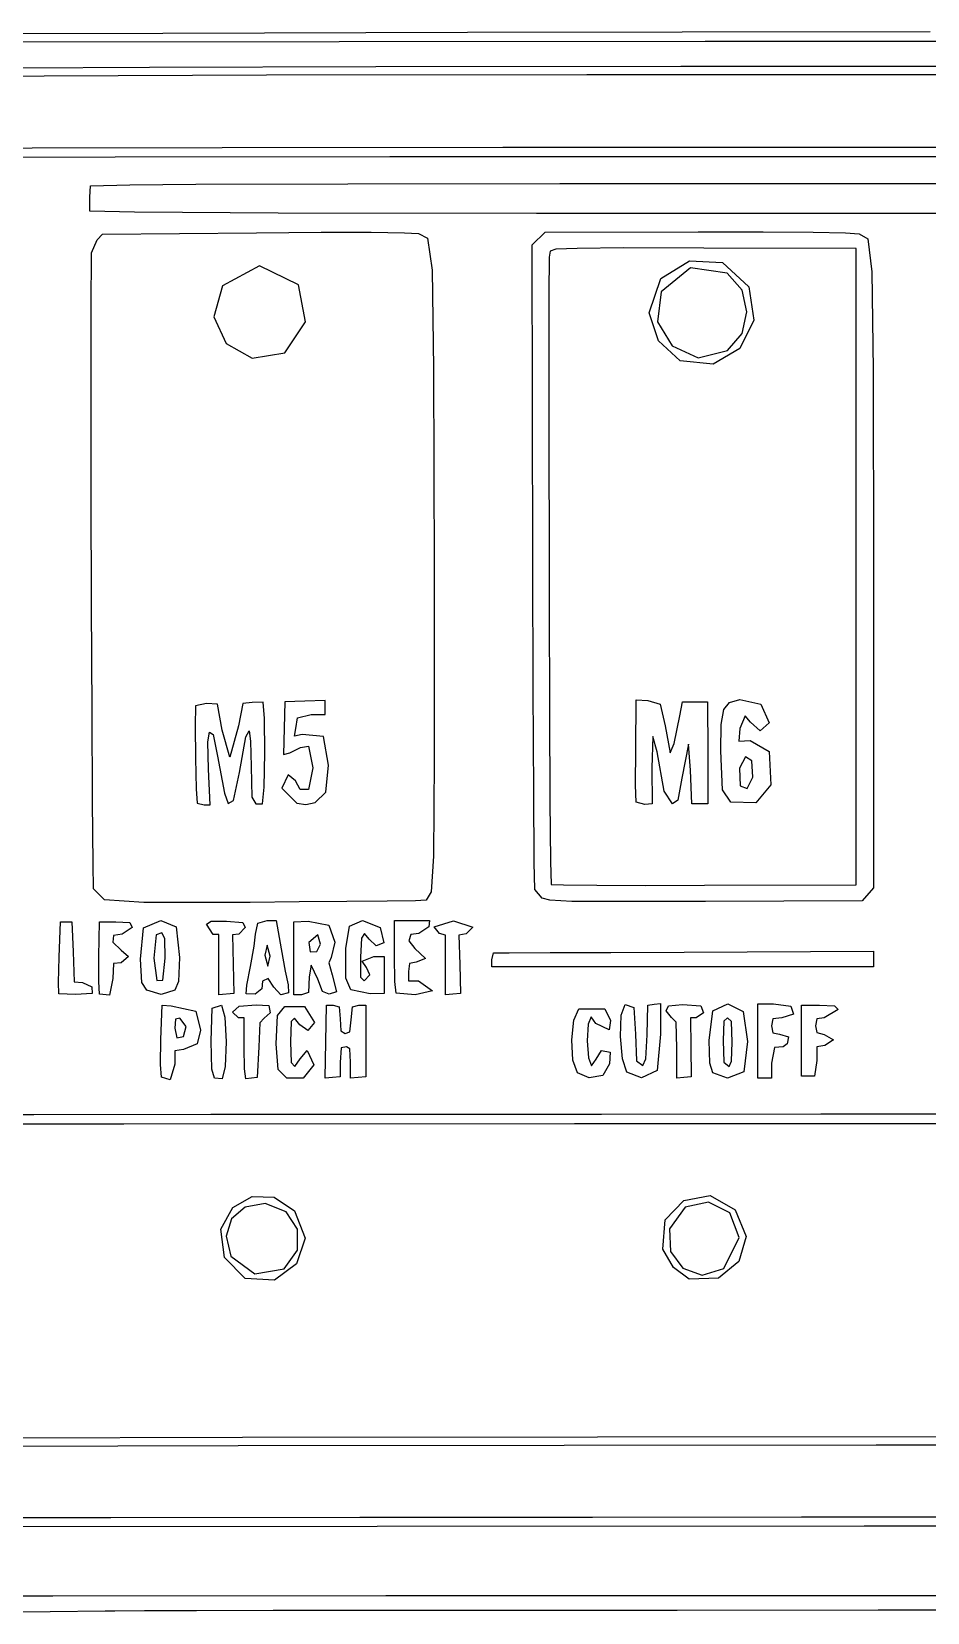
# Model space of a CAD drawing. Extents: x 0 to 142, y 0 to 84.
# Drawn here: x 38.43 to 54.83, y 0.02 to 28.93 of the extents above; entities that cross this region are included whole.
import ezdxf

# ---------------------------------------------------------------- set-up
doc = ezdxf.new("R2010")
doc.units = 0
doc.layers.get('0').update_dxf_attribs({"linetype": 'CONTINUOUS'})

msp = doc.modelspace()

# ---------------------------------------------------------------- linework, layer by layer
at = {"color": 0}
for p, q in [((40.834, 28.9057), (46.4069, 28.9209)), ((46.4069, 28.9209), (50.3382, 28.9292)), ((50.3382, 28.9292), (54.8778, 28.9333)), ((34.2539, 28.8933), (40.834, 28.9057)), ((44.0588, 28.7486), (38.2736, 28.7376)), ((50.7587, 28.7555), (44.0588, 28.7486)), ((57.6047, 28.7541), (50.7587, 28.7555)), ((38.6609, 28.1189), (34.8341, 28.1023)), ((38.1522, 28.2718), (40.5888, 28.2856)), ((42.733, 28.134), (38.6609, 28.1189)), ((40.5888, 28.2856), (44.7283, 28.2952)), ((48.5951, 28.1423), (42.733, 28.134)), ((44.7283, 28.2952), (50.3135, 28.3022)), ((55.4648, 28.1451), (48.5951, 28.1423)), ((50.3135, 28.3022), (57.0893, 28.3049)), ((36.5647, 26.7932), (38.4433, 26.8042)), ((39.9591, 26.6361), (36.5979, 26.6306)), ((38.4433, 26.8042), (41.9199, 26.8125)), ((44.9873, 26.6402), (39.9591, 26.6361)), ((41.9199, 26.8125), (47.0574, 26.818)), ((51.4022, 26.643), (44.9873, 26.6402)), ((47.0574, 26.818), (53.9115, 26.8194)), ((58.9276, 26.6444), (51.4022, 26.643)), ((53.9115, 26.8194), (62.5436, 26.8194)), ((39.4945, 25.9044), (39.5069, 26.1111)), ((39.5069, 26.1111), (40.2262, 26.1331)), ((40.2262, 26.1331), (41.439, 26.1414)), ((41.439, 26.1414), (44.2186, 26.1469)), ((44.2186, 26.1469), (48.1005, 26.1524)), ((48.1005, 26.1524), (52.615, 26.1552)), ((52.615, 26.1552), (57.2975, 26.1552)), ((39.4988, 25.6508), (39.4945, 25.9044)), ((40.3172, 25.6301), (39.4988, 25.6508)), ((42.9451, 25.615), (40.3172, 25.6301)), ((47.6691, 25.6067), (42.9451, 25.615)), ((54.773, 25.6039), (47.6691, 25.6067)), ((70.0292, 25.6053), (54.773, 25.6039)), ((39.6296, 25.1216), (39.7302, 25.2305)), ((39.7302, 25.2305), (42.5468, 25.2553)), ((42.5468, 25.2553), (43.7335, 25.2636)), ((43.7335, 25.2636), (44.6486, 25.2636)), ((44.6486, 25.2636), (45.2547, 25.2553)), ((45.2547, 25.2553), (45.5112, 25.2402)), ((45.5112, 25.2402), (45.6791, 25.1575)), ((47.5933, 25.0307), (47.8275, 25.265)), ((47.8275, 25.265), (50.6307, 25.2705)), ((50.6307, 25.2705), (51.8223, 25.2705)), ((51.8223, 25.2705), (52.7322, 25.265)), ((52.7322, 25.265), (53.3259, 25.2525)), ((53.3259, 25.2525), (53.5767, 25.2347)), ((53.5767, 25.2347), (53.7326, 25.1423)), ((39.5206, 23.8883), (39.5263, 24.8846)), ((39.5263, 24.8846), (39.6296, 25.1216)), ((45.6791, 25.1575), (45.762, 24.5677)), ((47.607, 19.1782), (47.5933, 25.0307)), ((47.9213, 24.9163), (47.9048, 24.8074)), ((48.0247, 24.9508), (47.9213, 24.9163)), ((48.4159, 24.9687), (48.0247, 24.9508)), ((49.2622, 24.9756), (48.4159, 24.9687)), ((50.7326, 24.9742), (49.2622, 24.9756)), ((53.5189, 24.9687), (50.7326, 24.9742)), ((53.5189, 19.1478), (53.5189, 24.9687)), ((53.7326, 25.1423), (53.8095, 24.5387)), ((42.605, 24.6462), (41.9255, 24.2824)), ((43.313, 24.2989), (42.605, 24.6462)), ((47.9048, 24.8074), (47.8977, 24.1432)), ((49.9498, 24.4161), (50.4694, 24.7427)), ((50.4885, 24.609), (49.9526, 24.1749)), ((50.4694, 24.7427), (51.0755, 24.7096)), ((51.1609, 24.5126), (50.4885, 24.609)), ((51.0755, 24.7096), (51.5553, 24.2617)), ((43.4439, 23.6251), (43.313, 24.2989)), ((45.762, 24.5677), (45.7895, 22.7776)), ((49.7321, 23.7863), (49.9498, 24.4161)), ((51.4325, 24.2025), (51.1609, 24.5126)), ((53.8095, 24.5387), (53.8346, 22.7459)), ((41.9255, 24.2824), (41.7671, 23.7161)), ((47.8977, 24.1432), (47.8977, 22.2595)), ((49.9526, 24.1749), (49.8849, 23.6251)), ((51.5235, 23.8056), (51.4325, 24.2025)), ((51.5553, 24.2617), (51.6516, 23.6527)), ((39.5206, 22.3421), (39.5206, 23.8883)), ((41.7671, 23.7161), (41.9915, 23.2268)), ((49.9015, 23.2751), (49.7321, 23.7863)), ((51.4354, 23.4087), (51.5235, 23.8056)), ((43.0636, 23.0587), (43.4439, 23.6251)), ((49.8849, 23.6251), (50.1565, 23.1827)), ((51.6516, 23.6527), (51.3941, 23.1386)), ((41.9915, 23.2268), (42.4684, 22.9609)), ((50.2998, 22.9099), (49.9015, 23.2751)), ((50.1565, 23.1827), (50.6278, 22.9664)), ((51.3941, 23.1386), (50.9034, 22.8479)), ((51.1665, 23.0987), (51.4354, 23.4087)), ((42.4684, 22.9609), (43.0636, 23.0587)), ((50.9034, 22.8479), (50.2998, 22.9099)), ((50.6278, 22.9664), (51.1665, 23.0987)), ((45.7895, 22.7776), (45.7962, 19.0927)), ((53.8346, 22.7459), (53.8371, 19.0872)), ((39.5235, 20.457), (39.5206, 22.3421)), ((47.8977, 22.2595), (47.9033, 18.4864)), ((39.5291, 18.4409), (39.5235, 20.457)), ((45.7962, 19.0927), (45.7976, 15.6077)), ((47.6127, 16.9003), (47.607, 19.1782)), ((53.5189, 13.327), (53.5189, 19.1478)), ((53.8371, 19.0872), (53.8371, 13.2678)), ((39.5372, 16.5048), (39.5291, 18.4409)), ((47.9033, 18.4864), (47.9076, 16.4951)), ((47.6208, 15.0206), (47.6127, 16.9003)), ((39.5457, 14.8539), (39.5372, 16.5048)), ((41.4306, 16.5999), (41.4267, 16.2347)), ((41.6348, 16.6412), (41.4306, 16.5999)), ((41.8359, 16.6288), (41.6348, 16.6412)), ((41.9199, 16.1561), (41.8359, 16.6288)), ((42.2949, 16.6412), (42.2162, 16.2333)), ((42.4656, 16.6632), (42.2949, 16.6412)), ((42.6695, 16.666), (42.4656, 16.6632)), ((42.6956, 16.3669), (42.6695, 16.666)), ((43.0636, 16.6715), (43.0512, 16.1906)), ((43.4329, 16.6839), (43.0636, 16.6715)), ((43.8037, 16.6963), (43.4329, 16.6839)), ((43.8037, 16.4386), (43.8037, 16.6963)), ((47.9076, 16.4951), (47.9171, 14.858)), ((49.4866, 15.8034), (49.4979, 16.7101)), ((49.4979, 16.7101), (49.7099, 16.6977)), ((49.7099, 16.6977), (49.9375, 16.6315)), ((49.9375, 16.6315), (50.0257, 16.2347)), ((50.2941, 16.4166), (50.3453, 16.6715)), ((50.3453, 16.6715), (50.8014, 16.6715)), ((50.8014, 16.6715), (50.8042, 15.74)), ((51.0522, 16.2581), (51.0977, 16.531)), ((51.0977, 16.531), (51.2025, 16.6619)), ((51.2025, 16.6619), (51.3941, 16.7142)), ((51.3941, 16.7142), (51.7797, 16.6315)), ((51.7797, 16.6315), (51.9314, 16.2912)), ((41.4267, 16.2347), (41.4334, 15.6393)), ((42.2162, 16.2333), (42.0592, 15.6573)), ((42.7027, 15.7372), (42.6956, 16.3669)), ((43.2675, 16.1837), (43.2954, 16.3807)), ((43.2954, 16.3807), (43.5501, 16.4386)), ((43.5501, 16.4386), (43.8037, 16.4386)), ((50.0257, 16.2347), (50.1167, 15.7413)), ((50.1922, 15.9095), (50.2941, 16.4166)), ((51.0427, 15.7786), (51.0522, 16.2581)), ((51.4876, 16.4166), (51.3898, 16.1837)), ((51.5856, 16.3008), (51.4876, 16.4166)), ((51.7659, 16.141), (51.5856, 16.3008)), ((51.9314, 16.2912), (51.7659, 16.141)), ((41.6595, 15.9384), (41.6856, 16.1203)), ((41.6705, 15.4395), (41.6595, 15.9384)), ((41.6856, 16.1203), (41.752, 16.0762)), ((41.752, 16.0762), (41.8345, 15.6766)), ((42.0592, 15.6573), (41.9199, 16.1561)), ((42.2356, 15.3803), (42.3499, 16.0307)), ((42.3499, 16.0307), (42.4106, 16.1423)), ((42.4106, 16.1423), (42.4381, 15.9549)), ((42.4381, 15.9549), (42.449, 15.4892)), ((43.0512, 16.1906), (43.0389, 15.7082)), ((43.24, 16.0445), (43.2675, 16.1837)), ((43.3846, 16.0762), (43.24, 16.0445)), ((43.772, 16.0376), (43.3846, 16.0762)), ((43.8658, 15.514), (43.772, 16.0376)), ((49.8023, 16.0404), (49.7801, 15.4643)), ((49.8782, 15.7606), (49.8023, 16.0404)), ((50.1167, 15.7413), (50.1922, 15.9095)), ((51.3898, 16.1837), (51.3775, 15.9508)), ((51.3775, 15.9508), (51.5814, 15.9659)), ((51.5814, 15.9659), (51.9271, 15.7634)), ((41.4334, 15.6393), (41.4457, 15.0799)), ((41.8345, 15.6766), (41.9626, 15.0041)), ((42.6903, 15.1088), (42.7027, 15.7372)), ((43.0389, 15.7082), (43.1574, 15.7386)), ((43.1574, 15.7386), (43.3518, 15.8364)), ((43.3518, 15.8364), (43.4993, 15.8612)), ((43.4993, 15.8612), (43.5776, 15.4643)), ((49.4841, 15.146), (49.4866, 15.8034)), ((50.0105, 15.0385), (49.8782, 15.7606)), ((50.4529, 15.897), (50.3343, 15.2742)), ((50.4927, 15.4216), (50.4529, 15.897)), ((50.8042, 15.74), (50.8081, 14.8084)), ((51.0755, 15.0647), (51.0427, 15.7786)), ((51.496, 15.6683), (51.3884, 15.4602)), ((51.6117, 15.5925), (51.496, 15.6683)), ((51.9271, 15.7634), (51.9575, 15.1529)), ((41.6994, 14.7877), (41.6705, 15.4395)), ((42.1266, 14.869), (42.2356, 15.3803)), ((42.449, 15.4892), (42.4614, 14.9283)), ((43.1243, 15.3376), (43.0086, 15.0937)), ((43.2608, 15.226), (43.1243, 15.3376)), ((43.5776, 15.4643), (43.4964, 15.0675)), ((43.8175, 15.022), (43.8658, 15.514)), ((45.7976, 15.6077), (45.7853, 13.8465)), ((49.7801, 15.4643), (49.79, 14.8084)), ((50.5135, 14.8084), (50.4927, 15.4216)), ((51.3884, 15.4602), (51.4008, 15.1378)), ((51.6283, 15.2921), (51.6117, 15.5925)), ((41.4457, 15.0799), (41.4595, 14.8208)), ((42.66, 14.8084), (42.6903, 15.1088)), ((43.0086, 15.0937), (43.2855, 14.818)), ((43.3462, 15.0688), (43.2608, 15.226)), ((43.4964, 15.0675), (43.3462, 15.0688)), ((49.4965, 14.8387), (49.4841, 15.146)), ((50.1579, 14.8084), (50.0105, 15.0385)), ((50.3343, 15.2742), (50.2557, 14.8759)), ((51.2272, 14.836), (51.0755, 15.0647)), ((51.4008, 15.1378), (51.5288, 15.0881)), ((51.5288, 15.0881), (51.6283, 15.2921)), ((51.9575, 15.1529), (51.6862, 14.8235)), ((39.5566, 13.7004), (39.5457, 14.8539)), ((41.4595, 14.8208), (41.5907, 14.7877)), ((41.5907, 14.7877), (41.6994, 14.7877)), ((41.9626, 15.0041), (42.0289, 14.8112)), ((42.0289, 14.8112), (42.1266, 14.869)), ((42.4614, 14.9283), (42.533, 14.8084)), ((42.533, 14.8084), (42.66, 14.8084)), ((43.2855, 14.818), (43.4481, 14.7932)), ((43.4481, 14.7932), (43.6217, 14.8318)), ((43.6217, 14.8318), (43.8175, 15.022)), ((47.6306, 13.7349), (47.6208, 15.0206)), ((47.9171, 14.858), (47.9266, 13.7487)), ((49.6535, 14.7946), (49.4965, 14.8387)), ((49.79, 14.8084), (49.6535, 14.7946)), ((50.2557, 14.8759), (50.1579, 14.8084)), ((50.8081, 14.8084), (50.5135, 14.8084)), ((51.6862, 14.8235), (51.2272, 14.836)), ((39.5661, 13.2526), (39.5566, 13.7004)), ((45.7853, 13.8465), (45.7412, 13.1975)), ((47.6402, 13.2388), (47.6306, 13.7349)), ((47.9266, 13.7487), (47.9393, 13.3325)), ((47.9393, 13.3325), (48.1679, 13.3229)), ((48.1679, 13.3229), (48.7743, 13.316)), ((48.7743, 13.316), (49.663, 13.3146)), ((49.663, 13.3146), (50.7436, 13.316)), ((50.7436, 13.316), (53.5189, 13.327)), ((39.7676, 13.0487), (39.5661, 13.2526)), ((40.4827, 13.0004), (39.7676, 13.0487)), ((44.1992, 13.0183), (43.331, 13.0114)), ((44.9393, 13.0266), (44.1992, 13.0183)), ((45.4561, 13.0349), (44.9393, 13.0266)), ((45.6544, 13.0418), (45.4561, 13.0349)), ((45.7412, 13.1975), (45.6544, 13.0418)), ((47.7753, 13.0817), (47.6402, 13.2388)), ((47.9157, 13.0431), (47.7753, 13.0817)), ((48.321, 13.0225), (47.9157, 13.0431)), ((49.1987, 13.0169), (48.321, 13.0225)), ((50.7615, 13.0197), (49.1987, 13.0169)), ((53.6332, 13.0307), (50.7615, 13.0197)), ((53.8371, 13.2678), (53.6332, 13.0307)), ((40.9099, 12.999), (40.4827, 13.0004)), ((41.5918, 13.0004), (40.9099, 12.999)), ((42.4296, 13.0046), (41.5918, 13.0004)), ((43.331, 13.0114), (42.4296, 13.0046)), ((38.935, 11.9999), (38.9573, 12.649)), ((38.9573, 12.649), (39.1679, 12.649)), ((39.1679, 12.649), (39.1901, 12.0978)), ((39.6642, 12.0151), (39.6766, 12.649)), ((39.6766, 12.649), (39.9729, 12.649)), ((39.9729, 12.649), (40.2276, 12.6352)), ((40.2689, 12.5429), (40.0872, 12.4244)), ((40.2276, 12.6352), (40.2689, 12.5429)), ((40.4248, 11.9655), (40.4813, 12.536)), ((40.4813, 12.536), (40.797, 12.6697)), ((40.816, 12.4437), (40.7099, 12.412)), ((40.797, 12.6697), (41.0778, 12.5553)), ((40.87, 12.3458), (40.816, 12.4437)), ((41.0778, 12.5553), (41.1371, 11.9931)), ((41.6306, 12.6077), (41.7174, 12.6587)), ((41.7558, 12.4161), (41.6306, 12.6077)), ((41.7174, 12.6587), (42, 12.6614)), ((42, 12.6614), (42.2963, 12.6366)), ((42.3429, 12.5429), (42.2257, 12.423)), ((42.2963, 12.6366), (42.3429, 12.5429)), ((42.5319, 12.423), (42.5746, 12.6228)), ((42.5746, 12.6228), (42.7454, 12.6697)), ((42.7454, 12.6697), (42.9066, 12.6697)), ((42.9066, 12.6697), (42.999, 12.1515)), ((43.2319, 12.649), (43.4922, 12.6614)), ((43.2319, 11.982), (43.2319, 12.649)), ((43.4922, 12.6614), (43.8686, 12.5856)), ((43.8686, 12.5856), (43.9801, 12.2742)), ((44.1812, 12.1626), (44.2517, 12.5691)), ((44.2517, 12.5691), (44.4846, 12.6697)), ((44.5216, 12.4368), (44.4694, 12.35)), ((44.4846, 12.6697), (44.8123, 12.5443)), ((44.6084, 12.3307), (44.5216, 12.4368)), ((44.8123, 12.5443), (44.8758, 12.2645)), ((45.0744, 12.0206), (45.0744, 12.6697)), ((45.0744, 12.6697), (45.7151, 12.6697)), ((45.5179, 12.4368), (45.3704, 12.4175)), ((45.7013, 12.5539), (45.5179, 12.4368)), ((45.7151, 12.6697), (45.7013, 12.5539)), ((45.8018, 12.5553), (46.1532, 12.6642)), ((45.8971, 12.434), (45.8018, 12.5553)), ((46.1532, 12.6642), (46.506, 12.5525)), ((46.506, 12.5525), (46.386, 12.4299)), ((39.9302, 12.3954), (39.9175, 12.2756)), ((39.9175, 12.2756), (40.0678, 12.1281)), ((40.0872, 12.4244), (39.9302, 12.3954)), ((40.7099, 12.412), (40.6714, 11.9834)), ((40.8739, 11.9862), (40.87, 12.3458)), ((41.8564, 12.4161), (41.7558, 12.4161)), ((41.8564, 11.8635), (41.8564, 12.4161)), ((42.2257, 12.423), (42.1072, 12.4106)), ((42.1072, 12.4106), (42.1199, 11.8732)), ((42.4353, 11.8318), (42.5027, 12.2039)), ((42.5027, 12.2039), (42.5319, 12.423)), ((42.7397, 12.2232), (42.7027, 12.0399)), ((42.7951, 12.0179), (42.7397, 12.2232)), ((42.999, 12.1515), (43.0749, 11.7464)), ((43.6686, 12.4079), (43.5074, 12.2673)), ((43.5074, 12.2673), (43.5321, 12.0964)), ((43.652, 12.1033), (43.7169, 12.2397)), ((43.7169, 12.2397), (43.6686, 12.4079)), ((43.9801, 12.2742), (43.9127, 11.9958)), ((44.1826, 11.6155), (44.1812, 12.1626)), ((44.4694, 12.35), (44.4486, 12.0027)), ((44.7368, 12.2108), (44.6084, 12.3307)), ((44.8758, 12.2645), (44.7368, 12.2108)), ((45.3704, 12.4175), (45.3362, 12.299)), ((45.3362, 12.299), (45.4477, 12.1626)), ((45.4477, 12.1626), (45.642, 11.9765)), ((46.0058, 12.4065), (45.8971, 12.434)), ((46.0058, 11.858), (46.0058, 12.4065)), ((46.386, 12.4299), (46.2523, 12.4037)), ((46.2523, 12.4037), (46.2661, 11.869)), ((38.9255, 11.5369), (38.935, 11.9999)), ((39.1901, 12.0978), (39.2105, 11.548)), ((39.6628, 11.5535), (39.6642, 12.0151)), ((39.9302, 11.887), (39.9175, 11.6127)), ((40.0678, 11.9007), (39.9302, 11.887)), ((40.0678, 12.1281), (40.2057, 12.0137)), ((40.2057, 12.0137), (40.0678, 11.9007)), ((40.4509, 11.5397), (40.4248, 11.9655)), ((40.6714, 11.9834), (40.7225, 11.5769)), ((40.8326, 11.5838), (40.8739, 11.9862)), ((41.1371, 11.9931), (41.1219, 11.5562)), ((41.8564, 11.3096), (41.8564, 11.8635)), ((42.1199, 11.8732), (42.1323, 11.3371)), ((42.7027, 12.0399), (42.7563, 11.8346)), ((42.7563, 11.8346), (42.7951, 12.0179)), ((43.2319, 11.3151), (43.2319, 11.982)), ((43.5487, 11.858), (43.5088, 11.643)), ((43.5321, 12.0964), (43.652, 12.1033)), ((43.6672, 11.6003), (43.5487, 11.858)), ((43.9127, 11.9958), (43.8697, 11.8952)), ((43.8697, 11.8952), (43.9304, 11.6761)), ((44.4486, 12.0027), (44.45, 11.6348)), ((44.4789, 11.9311), (44.6927, 12.0137)), ((44.559, 11.8126), (44.4789, 11.9311)), ((44.6927, 12.0137), (44.8839, 12.0137)), ((44.8839, 12.0137), (44.8839, 11.3385)), ((45.0811, 11.5548), (45.0744, 12.0206)), ((45.3471, 11.8856), (45.3277, 11.7381)), ((45.4713, 11.9076), (45.3471, 11.8856)), ((45.642, 11.9765), (45.4713, 11.9076)), ((46.0058, 11.3096), (46.0058, 11.858)), ((46.2661, 11.869), (46.2802, 11.3357)), ((46.8521, 11.9503), (46.8835, 12.0785)), ((46.8521, 11.8236), (46.8521, 11.9503)), ((46.8835, 12.0785), (47.1689, 12.0813)), ((47.1689, 12.0813), (47.9227, 12.084)), ((47.9227, 12.084), (49.0291, 12.0895)), ((49.0291, 12.0895), (50.3756, 12.0951)), ((50.3756, 12.0951), (53.8371, 12.1088)), ((53.8371, 12.1088), (53.8371, 11.8236)), ((39.9175, 11.6127), (39.8544, 11.3068)), ((40.7225, 11.5769), (40.8326, 11.5838)), ((42.3732, 11.4901), (42.4353, 11.8318)), ((42.7591, 11.6086), (42.6558, 11.5617)), ((42.8653, 11.4529), (42.7591, 11.6086)), ((43.0749, 11.7464), (43.1257, 11.4984)), ((43.5088, 11.643), (43.4993, 11.355)), ((43.7526, 11.3743), (43.6672, 11.6003)), ((43.9304, 11.6761), (44.0104, 11.3675)), ((44.2764, 11.4033), (44.1826, 11.6155)), ((44.45, 11.6348), (44.5174, 11.5686)), ((44.5174, 11.5686), (44.6236, 11.6803)), ((44.6236, 11.6803), (44.559, 11.8126)), ((45.3277, 11.7381), (45.3277, 11.5686)), ((45.3277, 11.5686), (45.514, 11.5686)), ((45.514, 11.5686), (45.7687, 11.384)), ((53.8371, 11.8236), (46.8521, 11.8236)), ((38.9322, 11.333), (38.9255, 11.5369)), ((39.2342, 11.3164), (38.9322, 11.333)), ((39.2105, 11.548), (39.3651, 11.5356)), ((39.5372, 11.3385), (39.2342, 11.3164)), ((39.3651, 11.5356), (39.5319, 11.4598)), ((39.5319, 11.4598), (39.5372, 11.3385)), ((39.6737, 11.3275), (39.6628, 11.5535)), ((39.8544, 11.3068), (39.6737, 11.3275)), ((40.5377, 11.3964), (40.4509, 11.5397)), ((40.8037, 11.3164), (40.5377, 11.3964)), ((41.0517, 11.4005), (40.8037, 11.3164)), ((41.1219, 11.5562), (41.0517, 11.4005)), ((42.1323, 11.3371), (41.8564, 11.3096)), ((42.3609, 11.333), (42.3732, 11.4901)), ((42.5235, 11.3247), (42.3609, 11.333)), ((42.6462, 11.4212), (42.5235, 11.3247)), ((42.6558, 11.5617), (42.6462, 11.4212)), ((42.9948, 11.3151), (42.8653, 11.4529)), ((43.1341, 11.3468), (42.9948, 11.3151)), ((43.1257, 11.4984), (43.1341, 11.3468)), ((43.3698, 11.3151), (43.2319, 11.3151)), ((43.4993, 11.355), (43.3698, 11.3151)), ((43.8796, 11.3234), (43.7526, 11.3743)), ((44.0104, 11.3675), (43.8796, 11.3234)), ((44.625, 11.3289), (44.2764, 11.4033)), ((44.8839, 11.3385), (44.625, 11.3289)), ((45.1019, 11.344), (45.0811, 11.5548)), ((45.4491, 11.3137), (45.1019, 11.344)), ((45.7687, 11.384), (45.4491, 11.3137)), ((46.1423, 11.322), (46.0058, 11.3096)), ((46.2802, 11.3357), (46.1423, 11.322)), ((40.798, 10.4979), (40.8189, 11.1249)), ((40.8189, 11.1249), (40.9885, 11.1139)), ((40.9885, 11.1139), (41.4362, 11.0147)), ((41.4362, 11.0147), (41.5244, 10.666)), ((41.716, 10.4621), (41.7382, 11.0684)), ((41.7382, 11.0684), (41.9047, 11.1235)), ((41.9047, 11.1235), (41.9682, 10.9044)), ((42.11, 10.9981), (42.2314, 11.1042)), ((42.2162, 10.892), (42.11, 10.9981)), ((42.2314, 11.1042), (42.5387, 11.1277)), ((42.5387, 11.1277), (42.7757, 11.1153)), ((42.7757, 11.1153), (42.8004, 10.9857)), ((42.9299, 10.932), (43.0664, 11.0973)), ((43.0664, 11.0973), (43.4276, 11.0973)), ((43.4276, 11.0973), (43.6065, 10.8066)), ((43.8132, 10.4552), (43.8256, 11.1249)), ((43.8256, 11.1249), (43.9526, 11.1249)), ((43.9526, 11.1249), (44.0627, 11.0932)), ((44.0627, 11.0932), (44.0792, 10.8713)), ((44.2778, 10.8575), (44.3039, 11.0918)), ((44.3039, 11.0918), (44.4183, 11.1249)), ((44.4183, 11.1249), (44.5452, 11.1249)), ((44.5452, 11.1249), (44.5452, 9.81301)), ((48.3538, 10.8465), (48.4449, 11.0588)), ((48.4449, 11.0588), (48.9204, 11.0588)), ((48.9204, 11.0588), (49.0266, 10.841)), ((49.2234, 10.9389), (49.2926, 11.1332)), ((49.2926, 11.1332), (49.4538, 11.078)), ((49.4538, 11.078), (49.4827, 10.593)), ((49.6976, 10.5833), (49.7099, 11.1249)), ((49.7099, 11.1249), (49.8256, 11.1387)), ((49.8256, 11.1387), (49.9428, 11.1525)), ((49.9428, 11.1525), (49.9428, 10.5958)), ((50.0475, 11.0188), (50.0888, 11.1125)), ((50.1428, 10.9003), (50.0475, 11.0188)), ((50.0888, 11.1125), (50.3439, 11.1359)), ((50.3439, 11.1359), (50.6772, 11.1139)), ((50.6772, 11.1139), (50.727, 10.9816)), ((50.8317, 10.4758), (50.8963, 11.0188)), ((50.8963, 11.0188), (51.1736, 11.147)), ((51.1736, 11.147), (51.4558, 11.005)), ((51.4558, 11.005), (51.5303, 10.4565)), ((51.7204, 10.469), (51.7204, 11.147)), ((51.7204, 11.147), (52.0114, 11.147)), ((52.0114, 11.147), (52.3254, 11.1042)), ((52.3254, 11.1042), (52.3723, 10.9609)), ((52.5212, 10.4896), (52.5212, 11.1249)), ((52.5212, 11.1249), (52.8507, 11.1249)), ((52.8507, 11.1249), (53.1248, 11.1125)), ((53.195, 11.045), (52.9375, 10.8934)), ((53.1248, 11.1125), (53.195, 11.045)), ((41.0654, 10.8658), (41.0517, 10.7046)), ((41.0517, 10.7046), (41.0877, 10.5254)), ((41.1469, 10.8851), (41.0654, 10.8658)), ((41.2584, 10.7335), (41.1469, 10.8851)), ((41.2143, 10.5475), (41.2584, 10.7335)), ((41.9682, 10.9044), (41.9929, 10.4524)), ((42.3224, 10.892), (42.2162, 10.892)), ((42.3224, 10.3491), (42.3224, 10.892)), ((42.6089, 10.8011), (42.587, 10.3628)), ((42.6889, 10.8838), (42.6089, 10.8011)), ((42.8004, 10.9857), (42.6889, 10.8838)), ((42.9066, 10.4138), (42.9299, 10.932)), ((43.1793, 10.8231), (43.1684, 10.451)), ((43.2414, 10.8851), (43.1793, 10.8231)), ((43.338, 10.7652), (43.2414, 10.8851)), ((43.488, 10.6591), (43.338, 10.7652)), ((43.6065, 10.8066), (43.488, 10.6591)), ((44.0792, 10.8713), (44.093, 10.6564)), ((44.2528, 10.6343), (44.2778, 10.8575)), ((48.3182, 10.4869), (48.3538, 10.8465)), ((48.616, 10.7749), (48.6008, 10.4703)), ((48.6724, 10.9127), (48.616, 10.7749)), ((48.7564, 10.7859), (48.6724, 10.9127)), ((49.0001, 10.6729), (48.7564, 10.7859)), ((49.0266, 10.841), (49.0001, 10.6729)), ((49.2097, 10.5475), (49.2234, 10.9389)), ((50.2253, 10.8149), (50.1428, 10.9003)), ((50.2391, 10.3367), (50.2253, 10.8149)), ((50.5933, 10.892), (50.4885, 10.892)), ((50.4885, 10.892), (50.4956, 10.3532)), ((50.727, 10.9816), (50.5933, 10.892)), ((51.0977, 10.83), (51.0854, 10.4758)), ((51.1694, 10.892), (51.0977, 10.83)), ((51.241, 10.8272), (51.1694, 10.892)), ((51.2547, 10.4483), (51.241, 10.8272)), ((51.9977, 10.8741), (51.974, 10.7446)), ((51.974, 10.7446), (51.9949, 10.6178)), ((52.16, 10.892), (51.9977, 10.8741)), ((52.3723, 10.9609), (52.16, 10.892)), ((52.7995, 10.8727), (52.7787, 10.7473)), ((52.7787, 10.7473), (52.801, 10.6206)), ((52.9375, 10.8934), (52.7995, 10.8727)), ((40.7928, 10.0362), (40.798, 10.4979)), ((41.0877, 10.5254), (41.2143, 10.5475)), ((41.4609, 10.4138), (41.2115, 10.3146)), ((41.5244, 10.666), (41.4609, 10.4138)), ((41.7326, 9.95497), (41.716, 10.4621)), ((41.9929, 10.4524), (41.9763, 9.99906)), ((42.9426, 9.94943), (42.9066, 10.4138)), ((43.1684, 10.451), (43.1807, 10.0721)), ((43.8023, 9.78546), (43.8132, 10.4552)), ((44.093, 10.6564), (44.1717, 10.604)), ((44.1717, 10.604), (44.2528, 10.6343)), ((48.3387, 10.1189), (48.3182, 10.4869)), ((48.6008, 10.4703), (48.6227, 10.1617)), ((49.2457, 10.1396), (49.2097, 10.5475)), ((49.4827, 10.593), (49.5032, 10.1024)), ((49.6743, 10.141), (49.6976, 10.5833)), ((49.9428, 10.5958), (49.8821, 9.93013)), ((50.8455, 10.0652), (50.8317, 10.4758)), ((51.0854, 10.4758), (51.103, 10.0817)), ((51.2424, 10.0983), (51.2547, 10.4483)), ((51.5303, 10.4565), (51.4685, 9.90258)), ((51.7204, 9.79096), (51.7204, 10.469)), ((51.9949, 10.6178), (52.1187, 10.5958)), ((52.1187, 10.5958), (52.2827, 10.5434)), ((52.2609, 10.4152), (52.1836, 10.3642)), ((52.2827, 10.5434), (52.2609, 10.4152)), ((52.5212, 10.0335), (52.5212, 10.4896)), ((52.801, 10.6206), (52.9375, 10.5875)), ((52.9375, 10.5875), (53.1082, 10.491)), ((53.1082, 10.491), (52.9484, 10.3849)), ((41.2115, 10.3146), (41.0517, 10.2884)), ((41.0517, 10.2884), (41.0517, 10.0445)), ((42.3291, 9.95772), (42.3224, 10.3491)), ((42.587, 10.3628), (42.5566, 9.802)), ((43.2513, 10.0032), (43.3462, 10.141)), ((43.3462, 10.141), (43.4756, 10.2926)), ((43.4756, 10.2926), (43.5942, 10.0294)), ((44.0986, 10.3449), (44.0764, 10.0776)), ((44.1949, 10.3628), (44.0986, 10.3449)), ((44.2556, 10.3243), (44.1949, 10.3628)), ((44.2694, 10.0817), (44.2556, 10.3243)), ((48.6227, 10.1617), (48.6805, 10.0114)), ((48.6805, 10.0114), (48.7645, 10.1382)), ((48.7645, 10.1382), (48.8625, 10.2912)), ((48.8625, 10.2912), (49.0195, 10.2664)), ((49.0195, 10.2664), (49.01, 10.0473)), ((49.3268, 9.8957), (49.2457, 10.1396)), ((49.6189, 10.0169), (49.6743, 10.141)), ((50.2391, 9.78683), (50.2391, 10.3367)), ((50.4956, 10.3532), (50.5023, 9.81301)), ((52.0291, 10.3477), (51.974, 10.0638)), ((52.1836, 10.3642), (52.0291, 10.3477)), ((52.9484, 10.3849), (52.7995, 10.3628)), ((52.7995, 10.3628), (52.7995, 10.1093)), ((40.8107, 9.80888), (40.7928, 10.0362)), ((41.0517, 10.0445), (40.9677, 9.7579)), ((41.7795, 9.78683), (41.7326, 9.95497)), ((41.9763, 9.99906), (41.9171, 9.77441)), ((42.3499, 9.77717), (42.3291, 9.95772)), ((43.1038, 9.78821), (42.9426, 9.94943)), ((43.1807, 10.0721), (43.2513, 10.0032)), ((43.5942, 10.0294), (43.3987, 9.79096)), ((44.0764, 10.0776), (44.0792, 9.81301)), ((44.2694, 9.78683), (44.2694, 10.0817)), ((48.4202, 9.88466), (48.3387, 10.1189)), ((48.6336, 9.79371), (48.4202, 9.88466)), ((48.8858, 9.83506), (48.6336, 9.79371)), ((49.01, 10.0473), (48.8858, 9.83506)), ((49.5914, 9.79233), (49.3268, 9.8957)), ((49.5032, 10.1024), (49.6189, 10.0169)), ((49.8821, 9.93013), (49.5914, 9.79233)), ((50.8977, 9.88603), (50.8455, 10.0652)), ((51.1651, 9.79096), (50.8977, 9.88603)), ((51.103, 10.0817), (51.1983, 10.0032)), ((51.4685, 9.90258), (51.1651, 9.79096)), ((51.1983, 10.0032), (51.2424, 10.0983)), ((51.974, 10.0638), (51.974, 9.79096)), ((52.5226, 9.82405), (52.5212, 10.0335)), ((52.7995, 10.1093), (52.7583, 9.82405)), ((40.9677, 9.7579), (40.8107, 9.80888)), ((41.9171, 9.77441), (41.7795, 9.78683)), ((42.5566, 9.802), (42.3499, 9.77717)), ((43.3987, 9.79096), (43.1038, 9.78821)), ((43.9402, 9.79921), (43.8023, 9.78546)), ((44.0792, 9.81301), (43.9402, 9.79921)), ((44.4073, 9.79921), (44.2694, 9.78683)), ((44.5452, 9.81301), (44.4073, 9.79921)), ((50.37, 9.79921), (50.2391, 9.78683)), ((50.5023, 9.81301), (50.37, 9.79921)), ((51.974, 9.79096), (51.7204, 9.79096)), ((52.7583, 9.82405), (52.5226, 9.82405)), ((35.3893, 9.11987), (38.4694, 9.124)), ((38.4694, 9.124), (41.7089, 9.12813)), ((41.7089, 9.12813), (45.1584, 9.13088)), ((45.1584, 9.13088), (48.864, 9.13225)), ((48.864, 9.13225), (52.8768, 9.13363)), ((52.8768, 9.13363), (57.2438, 9.135)), ((40.1204, 8.94898), (32.9585, 8.94623)), ((48.369, 8.95174), (40.1204, 8.94898)), ((57.4463, 8.95311), (48.369, 8.95174)), ((42.1157, 7.4235), (42.4699, 7.62469)), ((42.4699, 7.62469), (42.8734, 7.60952)), ((42.8734, 7.60952), (43.2456, 7.36011)), ((50.0271, 7.1961), (50.37, 7.55167)), ((50.37, 7.55167), (50.8512, 7.64261)), ((50.8512, 7.64261), (51.3098, 7.38078)), ((41.8924, 7.028), (42.1157, 7.4235)), ((42.3404, 7.43038), (42.092, 7.21265)), ((42.7055, 7.49515), (42.3404, 7.43038)), ((43.0925, 7.34494), (42.7055, 7.49515)), ((43.3006, 7.02525), (43.0925, 7.34494)), ((43.2456, 7.36011), (43.4372, 6.86125)), ((50.3894, 7.42901), (50.1068, 7.03351)), ((50.818, 7.51858), (50.3894, 7.42901)), ((51.2092, 7.32564), (50.818, 7.51858)), ((51.3814, 6.87091), (51.2092, 7.32564)), ((51.3098, 7.38078), (51.507, 6.89158)), ((41.9597, 6.50572), (41.8924, 7.028)), ((42.092, 7.21265), (41.9929, 6.89709)), ((43.2964, 6.64076), (43.3006, 7.02525)), ((49.983, 6.66281), (50.0271, 7.1961)), ((50.1068, 7.03351), (50.122, 6.61596)), ((41.9929, 6.89709), (42.0783, 6.53327)), ((43.4372, 6.86125), (43.2774, 6.38997)), ((50.1784, 6.3252), (49.983, 6.66281)), ((51.1006, 6.30315), (51.3814, 6.87091)), ((51.507, 6.89158), (51.3747, 6.43132)), ((42.3429, 6.12539), (41.9597, 6.50572)), ((42.0783, 6.53327), (42.5168, 6.20945)), ((43.2774, 6.38997), (42.8763, 6.09367)), ((43.0512, 6.30178), (43.2964, 6.64076)), ((50.122, 6.61596), (50.3509, 6.31141)), ((51.3747, 6.43132), (50.9997, 6.12951)), ((42.8763, 6.09367), (42.3429, 6.12539)), ((42.5168, 6.20945), (43.0512, 6.30178)), ((50.4666, 6.11297), (50.1784, 6.3252)), ((50.3509, 6.31141), (50.7062, 6.18603)), ((50.9997, 6.12951), (50.4666, 6.11297)), ((50.7062, 6.18603), (51.1006, 6.30315)), ((37.3271, 3.20807), (42.2921, 3.22048)), ((42.2921, 3.22048), (48.7881, 3.22874)), ((48.7881, 3.22874), (55.9717, 3.23288)), ((42.2134, 3.06062), (36.7136, 3.04684)), ((48.1774, 3.07027), (42.2134, 3.06062)), ((53.8854, 3.07578), (48.1774, 3.07027)), ((58.6204, 3.0744), (53.8854, 3.07578)), ((35.1565, 1.74735), (39.8805, 1.75149)), ((39.8805, 1.75149), (44.4391, 1.75562)), ((44.4391, 1.75562), (48.6985, 1.75838)), ((48.6985, 1.75838), (52.524, 1.76113)), ((52.524, 1.76113), (55.7844, 1.76389)), ((44.753, 1.58474), (35.0628, 1.57786)), ((53.6691, 1.59026), (44.753, 1.58474)), ((62.3327, 1.59439), (53.6691, 1.59026)), ((33.2851, 0.31695), (38.8207, 0.31971)), ((38.8207, 0.31971), (44.9132, 0.32246)), ((44.9132, 0.32246), (51.3704, 0.32384)), ((51.3704, 0.32384), (58.0058, 0.32384)), ((38.771, 0.02343), (36.0976, 0.01516)), ((39.7771, 0.03445), (38.771, 0.02343)), ((39.9535, 0.03859), (39.7771, 0.03445)), ((40.4964, 0.04272), (39.9535, 0.03859)), ((41.4472, 0.04548), (40.4964, 0.04272)), ((42.853, 0.04685), (41.4472, 0.04548)), ((44.7587, 0.04961), (42.853, 0.04685)), ((47.2087, 0.05099), (44.7587, 0.04961)), ((50.2476, 0.05237), (47.2087, 0.05099)), ((53.9228, 0.05374), (50.2476, 0.05237)), ((58.2771, 0.05374), (53.9228, 0.05374))]:
    msp.add_line(p, q, dxfattribs=at)

doc.saveas('drawing.dxf')
